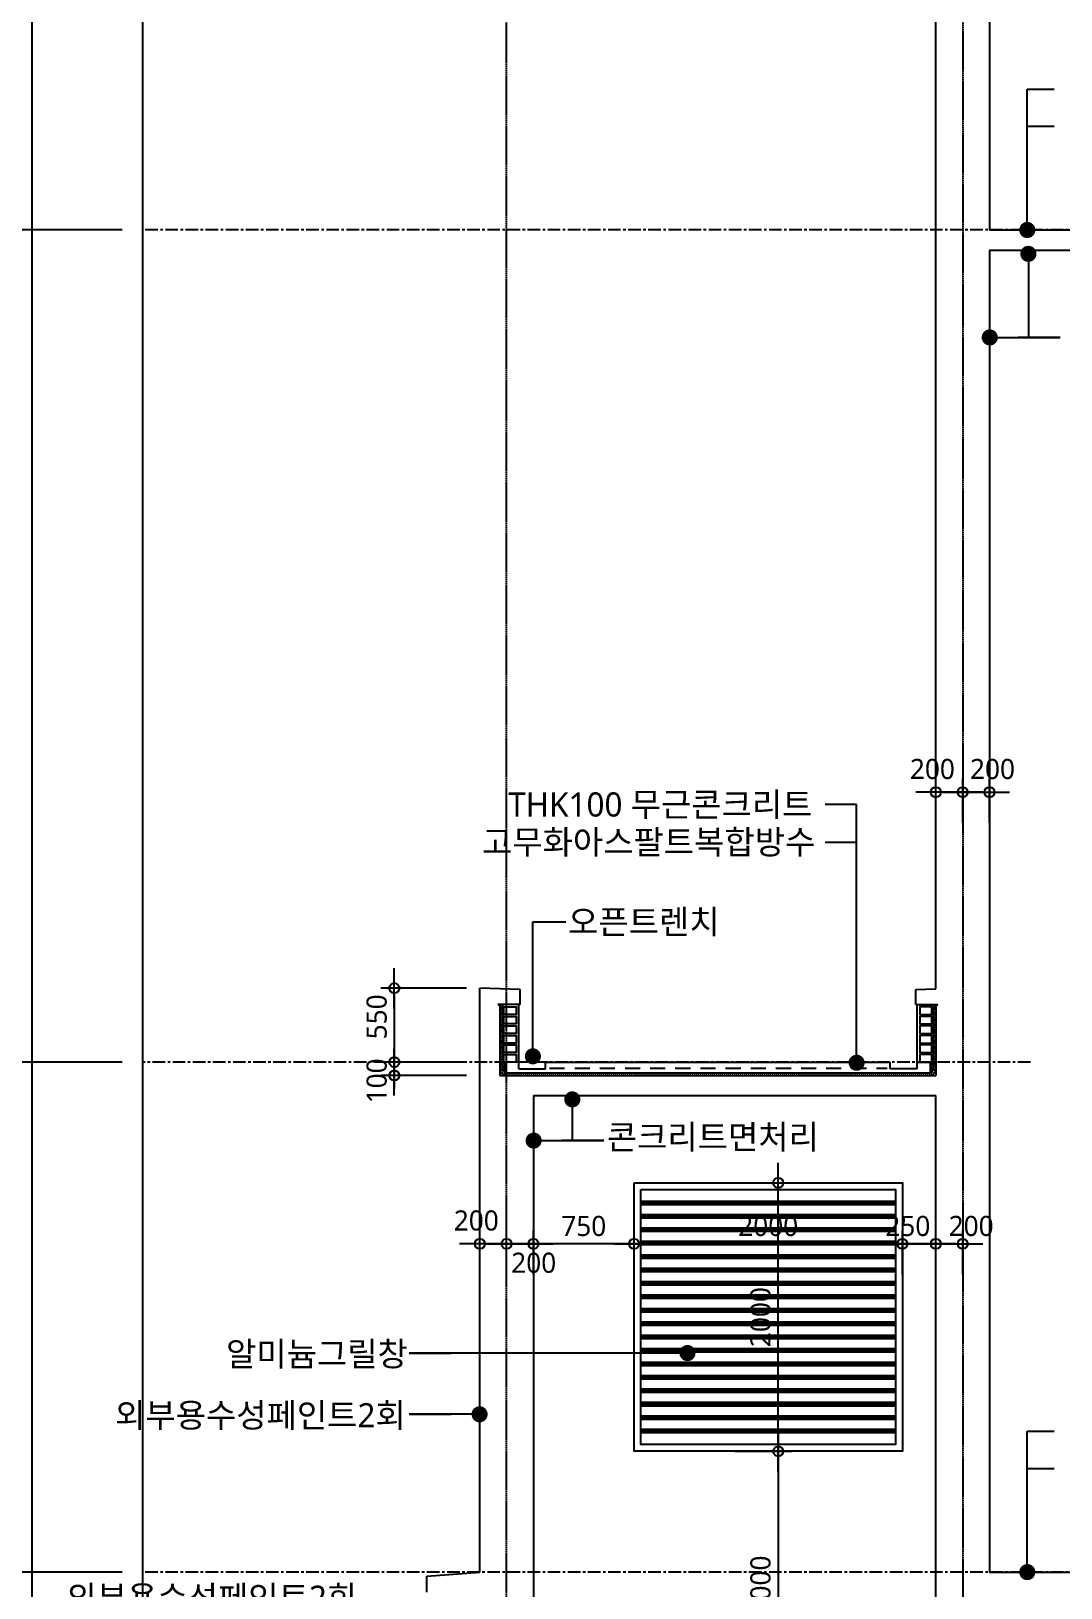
# Model space of a CAD drawing. Header units: millimetres. Extents: x -65167 to 413267, y -17142 to 66587.
# Drawn here: x 257972 to 265649, y 25808 to 37407 of the extents above; entities that cross this region are included whole.
import ezdxf
from ezdxf.enums import TextEntityAlignment as Align

# ---------------------------------------------------------------- set-up
doc = ezdxf.new("R2010")
doc.units = ezdxf.units.MM
doc.header["$LTSCALE"] = 75
doc.header["$MEASUREMENT"] = 0
doc.header["$PDSIZE"] = -10
for name, pattern in [('CENTER', [2, 1.25, -0.25, 0.25, -0.25]), ('HID', [2.5, 1.5, -1]), ('HIDDEN', [2, 1, -1])]:
    doc.linetypes.add(name, pattern=pattern)
doc.layers.get('0').update_dxf_attribs({"linetype": 'CONTINUOUS'})
doc.layers.get('Defpoints').update_dxf_attribs({"color": 171, "linetype": 'CONTINUOUS'})
doc.layers.add('A-XXXX-HATC', color=8, linetype='CONTINUOUS', lineweight=18)
for name, color, linetype in [('CEN(ST)', 1, 'CENTER'), ('CON', 2, 'CONTINUOUS'), ('DOOR-ELE', 252, 'CONTINUOUS'), ('FIN', 8, 'CONTINUOUS'), ('FIN-2', 9, 'CONTINUOUS'), ('NDIM', 7, 'CONTINUOUS'), ('TEXT(MIN)', 7, 'CONTINUOUS'), ('WAL', 3, 'CONTINUOUS'), ('WID', 4, 'CONTINUOUS'), ('WIPEOUT', 7, 'CONTINUOUS'), ('wire-meshes', 1, 'CONTINUOUS'), ('방수', 8, 'HIDDEN')]:
    doc.layers.add(name, color=color, linetype=linetype)
doc.styles.add('CGS', font='cgse', dxfattribs={"bigfont": 'cgs'})
doc.styles.add('나눔바른고딕', font='NanumBarunGothic.ttf')
doc.dimstyles.new('NDIM 1200', dxfattribs={"dimscale": 75, "dimtxt": 3, "dimasz": 1, "dimexe": 2, "dimexo": 2, "dimgap": 1, "dimtad": 1, "dimdec": 0, "dimdsep": 46, "dimtxsty": 'CGS', "dimblk": 'DOT0', "dimcen": 1, "dimdle": 8, "dimclrd": 256, "dimclre": 256, "dimclrt": 256, "dimadec": 0, "dimazin": 0, "dimtfac": 1, "dimtdec": 0, "dimtix": 1, "dimtmove": 2, "dimatfit": 3, "dimldrblk": 'DOT0', "dimfxl": 1, "dimtolj": 1, "dimtzin": 0, "dimlwd": -1, "dimlwe": -1, "dimarcsym": 0})

# ---------------------------------------------------------------- blocks, each defined once
blk = doc.blocks.new('DOT0')
blk.add_line((-3, 0), (3, 0))
at = {"color": 6}
blk.add_circle((0, 0), 0.75, dxfattribs=at)
blk = doc.blocks.new('*D1048')
at = {"layer": 'Defpoints', "color": 0, "ltscale": 0.4, "transparency": 16777216}
for p in [(258802, 25925), (256927, 20425), (258802, 20425)]:
    blk.add_point(p, dxfattribs=at)
at = {"layer": 'NDIM', "ltscale": 0.4, "transparency": 16777216}
for p, q in [((258652, 25925), (256777, 25925)), ((256927, 25850), (256927, 20500)), ((258652, 20425), (256777, 20425))]:
    blk.add_line(p, q, dxfattribs=at)
at = {"layer": 'NDIM', "ltscale": 0.4, "transparency": 16777216, "xscale": 75, "yscale": 75, "zscale": 75}
for p, rotation in [((256927, 25925), 90), ((256927, 20425), 270)]:
    blk.add_blockref('DOT0', p, dxfattribs=dict(at, rotation=rotation))
at = {"layer": 'NDIM', "ltscale": 0.4, "transparency": 16777216, "insert": (256730, 23175), "char_height": 225, "attachment_point": 5, "rotation": 90, "style": '나눔바른고딕'}
blk.add_mtext('\\A1;5500', dxfattribs=at)
blk = doc.blocks.new('*D1050')
at = {"layer": 'Defpoints', "color": 0, "ltscale": 0.4, "transparency": 16777216}
for p in [(257452, 25925), (258802, 25925), (258802, 24825)]:
    blk.add_point(p, dxfattribs=at)
at = {"layer": 'NDIM', "ltscale": 0.4, "transparency": 16777216}
for p, q in [((258652, 25925), (257302, 25925)), ((257452, 24900), (257452, 25850)), ((258652, 24825), (257302, 24825))]:
    blk.add_line(p, q, dxfattribs=at)
at = {"layer": 'NDIM', "ltscale": 0.4, "transparency": 16777216, "xscale": 75, "yscale": 75, "zscale": 75}
for p, rotation in [((257452, 25925), 90), ((257452, 24825), 270)]:
    blk.add_blockref('DOT0', p, dxfattribs=dict(at, rotation=rotation))
at = {"layer": 'NDIM', "ltscale": 0.4, "transparency": 16777216, "insert": (257255, 25375), "char_height": 225, "attachment_point": 5, "rotation": 90, "style": '나눔바른고딕'}
blk.add_mtext('\\A1;1100', dxfattribs=at)
blk = doc.blocks.new('*D1051')
at = {"layer": 'Defpoints', "color": 0, "ltscale": 0.4, "transparency": 16777216}
for p in [(258802, 35925), (256927, 25925), (258802, 25925)]:
    blk.add_point(p, dxfattribs=at)
at = {"layer": 'NDIM', "ltscale": 0.4, "transparency": 16777216}
for p, q in [((258652, 35925), (256777, 35925)), ((256927, 35850), (256927, 26000)), ((258652, 25925), (256777, 25925))]:
    blk.add_line(p, q, dxfattribs=at)
at = {"layer": 'NDIM', "ltscale": 0.4, "transparency": 16777216, "xscale": 75, "yscale": 75, "zscale": 75}
for p, rotation in [((256927, 35925), 90), ((256927, 25925), 270)]:
    blk.add_blockref('DOT0', p, dxfattribs=dict(at, rotation=rotation))
at = {"layer": 'NDIM', "ltscale": 0.4, "transparency": 16777216, "insert": (256730, 30925), "char_height": 225, "attachment_point": 5, "rotation": 90, "style": '나눔바른고딕'}
blk.add_mtext('\\A1;10000', dxfattribs=at)
blk = doc.blocks.new('*D1052')
at = {"layer": 'Defpoints', "color": 0, "ltscale": 0.4, "transparency": 16777216}
for p in [(258802, 45925), (256927, 35925), (258802, 35925)]:
    blk.add_point(p, dxfattribs=at)
at = {"layer": 'NDIM', "ltscale": 0.4, "transparency": 16777216}
for p, q in [((258652, 45925), (256777, 45925)), ((256927, 45850), (256927, 36000)), ((258652, 35925), (256777, 35925))]:
    blk.add_line(p, q, dxfattribs=at)
at = {"layer": 'NDIM', "ltscale": 0.4, "transparency": 16777216, "xscale": 75, "yscale": 75, "zscale": 75}
for p, rotation in [((256927, 45925), 90), ((256927, 35925), 270)]:
    blk.add_blockref('DOT0', p, dxfattribs=dict(at, rotation=rotation))
at = {"layer": 'NDIM', "ltscale": 0.4, "transparency": 16777216, "insert": (256730, 40925), "char_height": 225, "attachment_point": 5, "rotation": 90, "style": '나눔바른고딕'}
blk.add_mtext('\\A1;10000', dxfattribs=at)
blk = doc.blocks.new('*D1113')
at = {"layer": 'Defpoints', "color": 0, "ltscale": 0.4, "transparency": 16777216}
for p in [(264717, 31736), (264717, 31410), (264917, 31410)]:
    blk.add_point(p, dxfattribs=at)
at = {"layer": 'NDIM', "ltscale": 0.4, "transparency": 16777216}
for p, q in [((264717, 31510), (264717, 31836)), ((264917, 31510), (264917, 31836)), ((264867, 31736), (264767, 31736))]:
    blk.add_line(p, q, dxfattribs=at)
at = {"layer": 'NDIM', "ltscale": 0.4, "transparency": 16777216, "xscale": 50, "yscale": 50, "zscale": 50, "rotation": 180}
blk.add_blockref('DOT0', (264717, 31736), dxfattribs=at)
at = {"layer": 'NDIM', "ltscale": 0.4, "transparency": 16777216, "xscale": 50, "yscale": 50, "zscale": 50}
blk.add_blockref('DOT0', (264917, 31736), dxfattribs=at)
at = {"layer": 'NDIM', "ltscale": 0.4, "transparency": 16777216, "insert": (264691, 31908), "char_height": 150, "attachment_point": 5, "style": '나눔바른고딕'}
blk.add_mtext('\\A1;200', dxfattribs=at)
blk = doc.blocks.new('*D1114')
at = {"layer": 'Defpoints', "color": 0, "ltscale": 0.4, "transparency": 16777216}
for p in [(265117, 31736), (264917, 31410), (265117, 31410)]:
    blk.add_point(p, dxfattribs=at)
at = {"layer": 'NDIM', "ltscale": 0.4, "transparency": 16777216}
for p, q in [((264917, 31510), (264917, 31836)), ((265117, 31510), (265117, 31836)), ((264967, 31736), (265067, 31736))]:
    blk.add_line(p, q, dxfattribs=at)
at = {"layer": 'NDIM', "ltscale": 0.4, "transparency": 16777216, "xscale": 50, "yscale": 50, "zscale": 50, "rotation": 180}
blk.add_blockref('DOT0', (264917, 31736), dxfattribs=at)
at = {"layer": 'NDIM', "ltscale": 0.4, "transparency": 16777216, "xscale": 50, "yscale": 50, "zscale": 50}
blk.add_blockref('DOT0', (265117, 31736), dxfattribs=at)
at = {"layer": 'NDIM', "ltscale": 0.4, "transparency": 16777216, "insert": (265139, 31908), "char_height": 150, "attachment_point": 5, "style": '나눔바른고딕'}
blk.add_mtext('\\A1;200', dxfattribs=at)
blk = doc.blocks.new('*D1299')
at = {"layer": 'Defpoints', "color": 0, "ltscale": 0.4, "transparency": 16777216}
for p in [(261317, 30275), (260680, 29725), (261317, 29725)]:
    blk.add_point(p, dxfattribs=at)
at = {"layer": 'NDIM', "ltscale": 0.4, "transparency": 16777216}
for p, q in [((261217, 30275), (260580, 30275)), ((260680, 30225), (260680, 29775)), ((261217, 29725), (260580, 29725))]:
    blk.add_line(p, q, dxfattribs=at)
at = {"layer": 'NDIM', "ltscale": 0.4, "transparency": 16777216, "xscale": 50, "yscale": 50, "zscale": 50}
for p, rotation in [((260680, 30275), 90), ((260680, 29725), 270)]:
    blk.add_blockref('DOT0', p, dxfattribs=dict(at, rotation=rotation))
at = {"layer": 'NDIM', "ltscale": 0.4, "transparency": 16777216, "insert": (260549, 30062), "char_height": 150, "attachment_point": 5, "rotation": 90, "style": '나눔바른고딕'}
blk.add_mtext('\\A1;550', dxfattribs=at)
blk = doc.blocks.new('*D1320')
at = {"layer": 'Defpoints', "color": 0, "ltscale": 0.4, "transparency": 16777216}
for p in [(260680, 29725), (261317, 29725), (261317, 29625)]:
    blk.add_point(p, dxfattribs=at)
at = {"layer": 'NDIM', "ltscale": 0.4, "transparency": 16777216}
for p, q in [((260680, 29775), (260680, 29825)), ((261217, 29725), (260580, 29725)), ((260680, 29625), (260680, 29725)), ((261217, 29625), (260580, 29625)), ((260680, 29575), (260680, 29525))]:
    blk.add_line(p, q, dxfattribs=at)
at = {"layer": 'NDIM', "ltscale": 0.4, "transparency": 16777216, "xscale": 50, "yscale": 50, "zscale": 50}
for p, rotation in [((260680, 29725), 270), ((260680, 29625), 90)]:
    blk.add_blockref('DOT0', p, dxfattribs=dict(at, rotation=rotation))
at = {"layer": 'NDIM', "ltscale": 0.4, "transparency": 16777216, "insert": (260549, 29585), "char_height": 150, "attachment_point": 5, "rotation": 90, "style": '나눔바른고딕'}
blk.add_mtext('\\A1;100', dxfattribs=at)
blk = doc.blocks.new('2000X2000 AGW')
blk.add_wipeout([(0, 2000), (2000, 2000), (2000, 0), (0, 0)]).dxf.layer = 'WIPEOUT'
at = {"layer": 'DOOR-ELE', "ltscale": 1000}
for p, q in [((50, 1865), (1950, 1865)), ((50, 1865), (1950, 1865)), ((50, 1852.5), (1950, 1852.5)), ((50, 1852.5), (1950, 1852.5)), ((50, 1840), (1950, 1840)), ((50, 1840), (1950, 1840)), ((50, 1765), (1950, 1765)), ((50, 1765), (1950, 1765)), ((50, 1752.5), (1950, 1752.5)), ((50, 1752.5), (1950, 1752.5)), ((50, 1740), (1950, 1740)), ((50, 1740), (1950, 1740)), ((50, 1665), (1950, 1665)), ((50, 1665), (1950, 1665)), ((50, 1652.5), (1950, 1652.5)), ((50, 1652.5), (1950, 1652.5)), ((50, 1640), (1950, 1640)), ((50, 1640), (1950, 1640)), ((50, 1565), (1950, 1565)), ((50, 1565), (1950, 1565)), ((50, 1552.5), (1950, 1552.5)), ((50, 1552.5), (1950, 1552.5)), ((50, 1540), (1950, 1540)), ((50, 1540), (1950, 1540)), ((50, 1465), (1950, 1465)), ((50, 1465), (1950, 1465)), ((50, 1452.5), (1950, 1452.5)), ((50, 1452.5), (1950, 1452.5)), ((50, 1440), (1950, 1440)), ((50, 1440), (1950, 1440)), ((50, 1365), (1950, 1365)), ((50, 1365), (1950, 1365)), ((50, 1352.5), (1950, 1352.5)), ((50, 1352.5), (1950, 1352.5)), ((50, 1340), (1950, 1340)), ((50, 1340), (1950, 1340)), ((50, 1265), (1950, 1265)), ((50, 1265), (1950, 1265)), ((50, 1252.5), (1950, 1252.5)), ((50, 1252.5), (1950, 1252.5)), ((50, 1240), (1950, 1240)), ((50, 1240), (1950, 1240)), ((50, 1165), (1950, 1165)), ((50, 1165), (1950, 1165)), ((50, 1152.5), (1950, 1152.5)), ((50, 1152.5), (1950, 1152.5)), ((50, 1140), (1950, 1140)), ((50, 1140), (1950, 1140)), ((50, 1065), (1950, 1065)), ((50, 1065), (1950, 1065)), ((50, 1052.5), (1950, 1052.5)), ((50, 1052.5), (1950, 1052.5)), ((50, 1040), (1950, 1040)), ((50, 1040), (1950, 1040)), ((50, 965), (1950, 965)), ((50, 965), (1950, 965)), ((50, 952.5), (1950, 952.5)), ((50, 952.5), (1950, 952.5)), ((50, 940), (1950, 940)), ((50, 940), (1950, 940)), ((50, 865), (1950, 865)), ((50, 865), (1950, 865)), ((50, 852.5), (1950, 852.5)), ((50, 852.5), (1950, 852.5)), ((50, 840), (1950, 840)), ((50, 840), (1950, 840)), ((50, 765), (1950, 765)), ((50, 765), (1950, 765)), ((50, 752.5), (1950, 752.5)), ((50, 752.5), (1950, 752.5)), ((50, 740), (1950, 740)), ((50, 740), (1950, 740)), ((50, 665), (1950, 665)), ((50, 665), (1950, 665)), ((50, 652.5), (1950, 652.5)), ((50, 652.5), (1950, 652.5)), ((50, 640), (1950, 640)), ((50, 640), (1950, 640)), ((50, 565), (1950, 565)), ((50, 565), (1950, 565)), ((50, 552.5), (1950, 552.5)), ((50, 552.5), (1950, 552.5)), ((50, 540), (1950, 540)), ((50, 540), (1950, 540)), ((50, 465), (1950, 465)), ((50, 465), (1950, 465)), ((50, 452.5), (1950, 452.5)), ((50, 452.5), (1950, 452.5)), ((50, 440), (1950, 440)), ((50, 440), (1950, 440)), ((50, 365), (1950, 365)), ((50, 365), (1950, 365)), ((50, 352.5), (1950, 352.5)), ((50, 352.5), (1950, 352.5)), ((50, 340), (1950, 340)), ((50, 340), (1950, 340)), ((50, 265), (1950, 265)), ((50, 265), (1950, 265)), ((50, 252.5), (1950, 252.5)), ((50, 252.5), (1950, 252.5)), ((50, 240), (1950, 240)), ((50, 240), (1950, 240)), ((50, 165), (1950, 165)), ((50, 165), (1950, 165)), ((50, 152.5), (1950, 152.5)), ((50, 152.5), (1950, 152.5)), ((50, 140), (1950, 140)), ((50, 140), (1950, 140))]:
    blk.add_line(p, q, dxfattribs=at)
at = {"layer": 'WID', "ltscale": 1000}
for points in [[(0, 2000), (2000, 2000), (2000, 0), (0, 0)], [(50, 1950), (1950, 1950), (1950, 50), (50, 50)]]:
    blk.add_lwpolyline(points, close=True, dxfattribs=at)
blk = doc.blocks.new('*D1507')
at = {"layer": 'Defpoints', "color": 0, "ltscale": 0.4, "transparency": 16777216}
for p in [(261317, 28371), (261317, 28046), (261517, 28046)]:
    blk.add_point(p, dxfattribs=at)
at = {"layer": 'NDIM', "ltscale": 0.4, "transparency": 16777216}
for p, q in [((261317, 28146), (261317, 28471)), ((261517, 28146), (261517, 28471)), ((261467, 28371), (261367, 28371))]:
    blk.add_line(p, q, dxfattribs=at)
at = {"layer": 'NDIM', "ltscale": 0.4, "transparency": 16777216, "xscale": 50, "yscale": 50, "zscale": 50, "rotation": 180}
blk.add_blockref('DOT0', (261317, 28371), dxfattribs=at)
at = {"layer": 'NDIM', "ltscale": 0.4, "transparency": 16777216, "xscale": 50, "yscale": 50, "zscale": 50}
blk.add_blockref('DOT0', (261517, 28371), dxfattribs=at)
at = {"layer": 'NDIM', "ltscale": 0.4, "transparency": 16777216, "insert": (261291, 28544), "char_height": 150, "attachment_point": 5, "style": '나눔바른고딕'}
blk.add_mtext('\\A1;200', dxfattribs=at)
blk = doc.blocks.new('*D1508')
at = {"layer": 'Defpoints', "color": 0, "ltscale": 0.4, "transparency": 16777216}
for p in [(261717, 28371), (261517, 28046), (261717, 28046)]:
    blk.add_point(p, dxfattribs=at)
at = {"layer": 'NDIM', "ltscale": 0.4, "transparency": 16777216}
for p, q in [((261517, 28146), (261517, 28471)), ((261717, 28146), (261717, 28471)), ((261567, 28371), (261667, 28371))]:
    blk.add_line(p, q, dxfattribs=at)
at = {"layer": 'NDIM', "ltscale": 0.4, "transparency": 16777216, "xscale": 50, "yscale": 50, "zscale": 50, "rotation": 180}
blk.add_blockref('DOT0', (261517, 28371), dxfattribs=at)
at = {"layer": 'NDIM', "ltscale": 0.4, "transparency": 16777216, "xscale": 50, "yscale": 50, "zscale": 50}
blk.add_blockref('DOT0', (261717, 28371), dxfattribs=at)
at = {"layer": 'NDIM', "ltscale": 0.4, "transparency": 16777216, "insert": (261719, 28229), "char_height": 150, "attachment_point": 5, "style": '나눔바른고딕'}
blk.add_mtext('\\A1;200', dxfattribs=at)
blk = doc.blocks.new('*D1509')
at = {"layer": 'Defpoints', "color": 0, "ltscale": 0.4, "transparency": 16777216}
for p in [(257452, 29725), (258802, 29725), (258802, 25925)]:
    blk.add_point(p, dxfattribs=at)
at = {"layer": 'NDIM', "ltscale": 0.4, "transparency": 16777216}
for p, q in [((258652, 29725), (257302, 29725)), ((257452, 26000), (257452, 29650)), ((258652, 25925), (257302, 25925))]:
    blk.add_line(p, q, dxfattribs=at)
at = {"layer": 'NDIM', "ltscale": 0.4, "transparency": 16777216, "xscale": 75, "yscale": 75, "zscale": 75}
for p, rotation in [((257452, 29725), 90), ((257452, 25925), 270)]:
    blk.add_blockref('DOT0', p, dxfattribs=dict(at, rotation=rotation))
at = {"layer": 'NDIM', "ltscale": 0.4, "transparency": 16777216, "insert": (257255, 27825), "char_height": 225, "attachment_point": 5, "rotation": 90, "style": '나눔바른고딕'}
blk.add_mtext('\\A1;3800', dxfattribs=at)
blk = doc.blocks.new('*D1510')
at = {"layer": 'Defpoints', "color": 0, "ltscale": 0.4, "transparency": 16777216}
for p in [(257452, 35925), (258802, 35925), (258802, 29725)]:
    blk.add_point(p, dxfattribs=at)
at = {"layer": 'NDIM', "ltscale": 0.4, "transparency": 16777216}
for p, q in [((258652, 35925), (257302, 35925)), ((257452, 29800), (257452, 35850)), ((258652, 29725), (257302, 29725))]:
    blk.add_line(p, q, dxfattribs=at)
at = {"layer": 'NDIM', "ltscale": 0.4, "transparency": 16777216, "xscale": 75, "yscale": 75, "zscale": 75}
for p, rotation in [((257452, 35925), 90), ((257452, 29725), 270)]:
    blk.add_blockref('DOT0', p, dxfattribs=dict(at, rotation=rotation))
at = {"layer": 'NDIM', "ltscale": 0.4, "transparency": 16777216, "insert": (257255, 32825), "char_height": 225, "attachment_point": 5, "rotation": 90, "style": '나눔바른고딕'}
blk.add_mtext('\\A1;6200', dxfattribs=at)
blk = doc.blocks.new('*D1511')
at = {"layer": 'Defpoints', "color": 0, "ltscale": 0.4, "transparency": 16777216}
for p in [(263117, 26825), (263117, 24825), (263542, 24825)]:
    blk.add_point(p, dxfattribs=at)
at = {"layer": 'NDIM', "ltscale": 0.4, "transparency": 16777216}
for p, q in [((263217, 26825), (263642, 26825)), ((263542, 26775), (263542, 24875)), ((263217, 24825), (263642, 24825))]:
    blk.add_line(p, q, dxfattribs=at)
at = {"layer": 'NDIM', "ltscale": 0.4, "transparency": 16777216, "xscale": 50, "yscale": 50, "zscale": 50}
for p, rotation in [((263542, 26825), 90), ((263542, 24825), 270)]:
    blk.add_blockref('DOT0', p, dxfattribs=dict(at, rotation=rotation))
at = {"layer": 'NDIM', "ltscale": 0.4, "transparency": 16777216, "insert": (263410, 25825), "char_height": 150, "attachment_point": 5, "rotation": 90, "style": '나눔바른고딕'}
blk.add_mtext('\\A1;2000', dxfattribs=at)
blk = doc.blocks.new('*D1512')
at = {"layer": 'Defpoints', "color": 0, "ltscale": 0.4, "transparency": 16777216}
for p in [(263117, 28825), (263542, 28825), (263117, 26825)]:
    blk.add_point(p, dxfattribs=at)
at = {"layer": 'NDIM', "ltscale": 0.4, "transparency": 16777216}
for p, q in [((263217, 28825), (263642, 28825)), ((263542, 26875), (263542, 28775)), ((263217, 26825), (263642, 26825))]:
    blk.add_line(p, q, dxfattribs=at)
at = {"layer": 'NDIM', "ltscale": 0.4, "transparency": 16777216, "xscale": 50, "yscale": 50, "zscale": 50}
for p, rotation in [((263542, 28825), 90), ((263542, 26825), 270)]:
    blk.add_blockref('DOT0', p, dxfattribs=dict(at, rotation=rotation))
at = {"layer": 'NDIM', "ltscale": 0.4, "transparency": 16777216, "insert": (263410, 27825), "char_height": 150, "attachment_point": 5, "rotation": 90, "style": '나눔바른고딕'}
blk.add_mtext('\\A1;2000', dxfattribs=at)
blk = doc.blocks.new('*D1513')
at = {"layer": 'Defpoints', "color": 0, "ltscale": 0.4, "transparency": 16777216}
for p in [(261717, 28371), (261717, 28046), (262467, 28046)]:
    blk.add_point(p, dxfattribs=at)
at = {"layer": 'NDIM', "ltscale": 0.4, "transparency": 16777216}
for p, q in [((261717, 28146), (261717, 28471)), ((262467, 28146), (262467, 28471)), ((262417, 28371), (261767, 28371))]:
    blk.add_line(p, q, dxfattribs=at)
at = {"layer": 'NDIM', "ltscale": 0.4, "transparency": 16777216, "xscale": 50, "yscale": 50, "zscale": 50, "rotation": 180}
blk.add_blockref('DOT0', (261717, 28371), dxfattribs=at)
at = {"layer": 'NDIM', "ltscale": 0.4, "transparency": 16777216, "xscale": 50, "yscale": 50, "zscale": 50}
blk.add_blockref('DOT0', (262467, 28371), dxfattribs=at)
at = {"layer": 'NDIM', "ltscale": 0.4, "transparency": 16777216, "insert": (262092, 28503), "char_height": 150, "attachment_point": 5, "style": '나눔바른고딕'}
blk.add_mtext('\\A1;750', dxfattribs=at)
blk = doc.blocks.new('*D1514')
at = {"layer": 'Defpoints', "color": 0, "ltscale": 0.4, "transparency": 16777216}
for p in [(262467, 28371), (262467, 28046), (264467, 28046)]:
    blk.add_point(p, dxfattribs=at)
at = {"layer": 'NDIM', "ltscale": 0.4, "transparency": 16777216}
for p, q in [((262467, 28146), (262467, 28471)), ((264467, 28146), (264467, 28471)), ((264417, 28371), (262517, 28371))]:
    blk.add_line(p, q, dxfattribs=at)
at = {"layer": 'NDIM', "ltscale": 0.4, "transparency": 16777216, "xscale": 50, "yscale": 50, "zscale": 50, "rotation": 180}
blk.add_blockref('DOT0', (262467, 28371), dxfattribs=at)
at = {"layer": 'NDIM', "ltscale": 0.4, "transparency": 16777216, "xscale": 50, "yscale": 50, "zscale": 50}
blk.add_blockref('DOT0', (264467, 28371), dxfattribs=at)
at = {"layer": 'NDIM', "ltscale": 0.4, "transparency": 16777216, "insert": (263467, 28503), "char_height": 150, "attachment_point": 5, "style": '나눔바른고딕'}
blk.add_mtext('\\A1;2000', dxfattribs=at)
blk = doc.blocks.new('*D1515')
at = {"layer": 'Defpoints', "color": 0, "ltscale": 0.4, "transparency": 16777216}
for p in [(264467, 28371), (264467, 28046), (264717, 28046)]:
    blk.add_point(p, dxfattribs=at)
at = {"layer": 'NDIM', "ltscale": 0.4, "transparency": 16777216}
for p, q in [((264467, 28146), (264467, 28471)), ((264717, 28146), (264717, 28471)), ((264667, 28371), (264517, 28371))]:
    blk.add_line(p, q, dxfattribs=at)
at = {"layer": 'NDIM', "ltscale": 0.4, "transparency": 16777216, "xscale": 50, "yscale": 50, "zscale": 50, "rotation": 180}
blk.add_blockref('DOT0', (264467, 28371), dxfattribs=at)
at = {"layer": 'NDIM', "ltscale": 0.4, "transparency": 16777216, "xscale": 50, "yscale": 50, "zscale": 50}
blk.add_blockref('DOT0', (264717, 28371), dxfattribs=at)
at = {"layer": 'NDIM', "ltscale": 0.4, "transparency": 16777216, "insert": (264508, 28503), "char_height": 150, "attachment_point": 5, "style": '나눔바른고딕'}
blk.add_mtext('\\A1;250', dxfattribs=at)
blk = doc.blocks.new('*D1516')
at = {"layer": 'Defpoints', "color": 0, "ltscale": 0.4, "transparency": 16777216}
for p in [(264717, 28371), (264717, 28046), (264917, 28046)]:
    blk.add_point(p, dxfattribs=at)
at = {"layer": 'NDIM', "ltscale": 0.4, "transparency": 16777216}
for p, q in [((264717, 28146), (264717, 28471)), ((264917, 28146), (264917, 28471)), ((264867, 28371), (264767, 28371))]:
    blk.add_line(p, q, dxfattribs=at)
at = {"layer": 'NDIM', "ltscale": 0.4, "transparency": 16777216, "xscale": 50, "yscale": 50, "zscale": 50, "rotation": 180}
blk.add_blockref('DOT0', (264717, 28371), dxfattribs=at)
at = {"layer": 'NDIM', "ltscale": 0.4, "transparency": 16777216, "xscale": 50, "yscale": 50, "zscale": 50}
blk.add_blockref('DOT0', (264917, 28371), dxfattribs=at)
at = {"layer": 'NDIM', "ltscale": 0.4, "transparency": 16777216, "insert": (264980, 28503), "char_height": 150, "attachment_point": 5, "style": '나눔바른고딕'}
blk.add_mtext('\\A1;200', dxfattribs=at)

msp = doc.modelspace()

# ---------------------------------------------------------------- hatches: boundary and pattern name
at = {"layer": 'A-XXXX-HATC', "ltscale": 0.1}
h = msp.add_hatch(dxfattribs=at)
h.set_pattern_fill('ANSI37', color=256, scale=100)
h.set_pattern_definition([(45, (-34940275.668, 1073683.904), (-8.838834765, 8.838834765), []), (135, (-34940275.668, 1073683.904), (-8.838834765, -8.838834765), [])])
edge = h.paths.add_edge_path()
edge.add_line((261507.1, 29725), (261507.1, 29645))
edge.add_line((261507.1, 29645), (261505.9, 29645))
edge.add_line((261505.9, 29645), (261487.1, 29663.8))
edge.add_line((261487.1, 29663.8), (261487.1, 29725.1))
edge.add_line((261487.1, 29725.1), (261507.1, 29724.9))
h = msp.add_hatch(dxfattribs=at)
h.set_pattern_fill('ANSI37', color=256, scale=100)
h.set_pattern_definition([(45, (-34940125.668, 1073683.904), (-8.838834765, 8.838834765), []), (135, (-34940125.668, 1073683.904), (-8.838834765, -8.838834765), [])])
edge = h.paths.add_edge_path()
edge.add_line((264677.1, 29725), (264677.1, 29645))
edge.add_line((264677.1, 29645), (264678.3, 29645))
edge.add_line((264678.3, 29645), (264697.1, 29663.8))
edge.add_line((264697.1, 29663.8), (264697.1, 29725.1))
edge.add_line((264697.1, 29725.1), (264677.1, 29724.9))

# ---------------------------------------------------------------- linework, layer by layer
at = {"layer": 'CEN(ST)', "ltscale": 0.1}
for p, q in [((261517.1, 9916.1), (261517.1, 54495.8)), ((264917.1, 54495.8), (264917.1, 9916.1))]:
    msp.add_line(p, q, dxfattribs=at)
at = {"layer": 'CEN(ST)'}
for p, q in [((280217.1, 35925), (258801.9, 35925)), ((265421.7, 29725), (258801.9, 29725)), ((280217.1, 25925), (258801.9, 25925))]:
    msp.add_line(p, q, dxfattribs=at)
at = {"layer": 'CON', "ltscale": 0.1}
for p, q in [((264717.1, 30270), (264717.1, 54495.8)), ((261317.1, 25925), (261317.1, 30275)), ((261717.1, 29475), (261717.1, 14205)), ((264717.1, 14205), (264717.1, 29475))]:
    msp.add_line(p, q, dxfattribs=at)
at = {"layer": 'CON', "ltscale": 1000}
for p, q in [((265117.1, 45775), (265117.1, 35925)), ((265117.1, 35775), (265117.1, 25925))]:
    msp.add_line(p, q, dxfattribs=at)
at = {"layer": 'CON', "ltscale": 10000}
for p, q in [((265117.1, 35925), (267517.1, 35925)), ((265117.1, 35775), (267517.1, 35775)), ((261617.1, 30265), (261317.1, 30275)), ((264567.1, 30265), (264717.1, 30270)), ((261617.1, 30155), (261452.1, 30155)), ((261467.1, 30146.3), (261467.1, 29625)), ((264567.1, 30155), (264732.1, 30155)), ((264717.1, 30146.3), (264717.1, 29625)), ((261467.1, 29625), (264717.1, 29625)), ((261717.1, 29475), (264717.1, 29475)), ((260922.1, 25895), (261317.1, 25925)), ((260922.1, 25775), (260922.1, 25895)), ((265117.1, 25925), (267517.1, 25925))]:
    msp.add_line(p, q, dxfattribs=at)
at = {"layer": 'CON', "ltscale": 5}
for p, q in [((261617.1, 30155), (261617.1, 30265)), ((264567.1, 30155), (264567.1, 30265)), ((261467.1, 30146.3), (261452.1, 30155)), ((264717.1, 30146.3), (264732.1, 30155))]:
    msp.add_line(p, q, dxfattribs=at)
at = {"layer": 'Defpoints', "ltscale": 1000}
msp.add_lwpolyline([(257976.9, 9916.1), (281042.1, 9916.1), (281042.1, 55320.8), (257976.9, 55320.8)], close=True, dxfattribs=at)
msp.add_lwpolyline([(258801.9, 54495.8), (258801.9, 9916.1), (280217.1, 9916.1), (280217.1, 54495.8)], dxfattribs=at)
at = {"layer": 'FIN', "ltscale": 5}
for p, q in [((261607.1, 29675), (261607.1, 30155)), ((264577.1, 29675), (264577.1, 30155)), ((261607.1, 29725), (261487.1, 29725)), ((261807.1, 29675), (261807.1, 29725)), ((261807.1, 29725), (264377.1, 29725)), ((264377.1, 29675), (264377.1, 29725)), ((264577.1, 29725), (264697.1, 29725)), ((261607.1, 29675), (261807.1, 29675)), ((264577.1, 29675), (264377.1, 29675))]:
    msp.add_line(p, q, dxfattribs=at)
at = {"layer": 'FIN-2'}
for p, q in [((261472.1, 30146.8), (261452.1, 30155)), ((264712.1, 30146.8), (264732.1, 30155))]:
    msp.add_line(p, q, dxfattribs=at)
at = {"layer": 'FIN-2', "ltscale": 0.1}
for p, q in [((261487.1, 30155), (261487.1, 29663.8)), ((264697.1, 30155), (264697.1, 29663.8)), ((261507.1, 29645), (261507.1, 29725)), ((264677.1, 29645), (264677.1, 29725)), ((261467.1, 29655.5), (261497.6, 29625)), ((261487.1, 29663.8), (261505.9, 29645)), ((261505.9, 29645), (264678.3, 29645)), ((264697.1, 29663.8), (264678.3, 29645)), ((264717.1, 29655.5), (264686.5, 29625))]:
    msp.add_line(p, q, dxfattribs=at)
at = {"layer": 'TEXT(MIN)', "ltscale": 10000}
for p, q in [((265598.7, 36695), (265398.7, 36695)), ((263891.9, 31364.6), (264126.3, 31364.6)), ((265598.7, 26695), (265398.7, 26695))]:
    msp.add_line(p, q, dxfattribs=at)
at = {"layer": 'WAL'}
for points in [[(261497.1, 30137), (261587.1, 30137), (261587.1, 30080), (261497.1, 30080)], [(261497.1, 30066), (261587.1, 30066), (261587.1, 30009), (261497.1, 30009)], [(264687.1, 30137), (264597.1, 30137), (264597.1, 30080), (264687.1, 30080)], [(264687.1, 30066), (264597.1, 30066), (264597.1, 30009), (264687.1, 30009)], [(261497.1, 29995), (261587.1, 29995), (261587.1, 29938), (261497.1, 29938)], [(264687.1, 29995), (264597.1, 29995), (264597.1, 29938), (264687.1, 29938)], [(261497.1, 29924), (261587.1, 29924), (261587.1, 29867), (261497.1, 29867)], [(261497.1, 29853), (261587.1, 29853), (261587.1, 29796), (261497.1, 29796)], [(264687.1, 29924), (264597.1, 29924), (264597.1, 29867), (264687.1, 29867)], [(264687.1, 29853), (264597.1, 29853), (264597.1, 29796), (264687.1, 29796)], [(261497.1, 29782), (261587.1, 29782), (261587.1, 29725), (261497.1, 29725)], [(264687.1, 29782), (264597.1, 29782), (264597.1, 29725), (264687.1, 29725)]]:
    msp.add_lwpolyline(points, close=True, dxfattribs=at)
at = {"layer": 'wire-meshes', "linetype": 'HID'}
msp.add_line((261837.1, 29680), (264354.3, 29680), dxfattribs=at)
at = {"layer": '방수', "linetype": 'HID', "ltscale": 0.05}
for p, q in [((261477.1, 30144.8), (261452.1, 30155)), ((261477.1, 30144.8), (261477.1, 29659.7)), ((264707.1, 30144.8), (264732.1, 30155)), ((264707.1, 30144.8), (264707.1, 29659.7))]:
    msp.add_line(p, q, dxfattribs=at)
at = {"layer": '방수', "ltscale": 0.1}
for p, q in [((261501.7, 29635), (261477.1, 29659.7)), ((261501.7, 29635), (264682.4, 29635)), ((264682.4, 29635), (264707.1, 29659.7))]:
    msp.add_line(p, q, dxfattribs=at)

# ---------------------------------------------------------------- texts
at = {"layer": 'TEXT(MIN)', "style": '나눔바른고딕'}
for s, p in [('THK100 무근콘크리트', (263797.1, 31644.6)), ('고무화아스팔트복합방수', (263818.2, 31364.6)), ('오픈트렌치', (263104.4, 30770)), ('콘크리트면처리', (263845.2, 29167))]:
    msp.add_text(s, height=180, dxfattribs=at).set_placement(p, align=Align.MIDDLE_RIGHT)
for s, p in [('알미늄그릴창', (259425.4, 27550.2)), ('외부용수성페인트2회', (258598.1, 27093.9)), ('외부용수성페인트2회', (258236.1, 25734.1))]:
    msp.add_text(s, height=180, dxfattribs=at).set_placement(p, align=Align.MIDDLE_LEFT)

# ---------------------------------------------------------------- dimensions: what is measured, and where the dimension line sits
at = {"layer": 'NDIM', "ltscale": 0.4}
for base, p1, p2, angle, picture, middle in [((256926.9, 35925), (258801.9, 45925), (258801.9, 35925), 270, '*D1052', (256729.7, 40925)), ((256926.9, 25925), (258801.9, 35925), (258801.9, 25925), 270, '*D1051', (256729.7, 30925)), ((257451.9, 35925), (258801.9, 29725), (258801.9, 35925), 90, '*D1510', (257254.6, 32825)), ((257451.9, 29725), (258801.9, 25925), (258801.9, 29725), 90, '*D1509', (257254.6, 27825)), ((256926.9, 20425), (258801.9, 25925), (258801.9, 20425), 270, '*D1048', (256729.7, 23175)), ((257451.9, 25925), (258801.9, 24825), (258801.9, 25925), 90, '*D1050', (257254.7, 25375))]:
    dim = msp.add_linear_dim(base=base, p1=p1, p2=p2, angle=angle, dimstyle='NDIM 1200', override={"dimtxsty": '나눔바른고딕'}, dxfattribs=at)
    dim.commit()
    dim.dimension.update_dxf_attribs({"geometry": picture, "text_midpoint": middle})
for base, p1, p2, angle, picture, middle in [((264717.1, 31735.6), (264917.1, 31410.4), (264717.1, 31410.4), 180, '*D1113', (264691, 31908.1)), ((260680.2, 29725), (261317.1, 30275), (261317.1, 29725), 270, '*D1299', (260548.7, 30061.7)), ((260680.2, 29725), (261317.1, 29625), (261317.1, 29725), 90, '*D1320', (260548.7, 29584.8)), ((261317.1, 28371.2), (261517.1, 28046), (261317.1, 28046), 180, '*D1507', (261291.4, 28543.7)), ((264717.1, 28371.2), (264917.1, 28046), (264717.1, 28046), 180, '*D1516', (264979.9, 28502.6))]:
    dim = msp.add_linear_dim(base=base, p1=p1, p2=p2, angle=angle, dimstyle='NDIM 1200', override={"dimscale": 50, "dimtxsty": '나눔바른고딕'}, dxfattribs=at)
    dim.commit()
    dim.dimension.update_dxf_attribs({"geometry": picture, "text_midpoint": middle, "dimtype": 160})
for base, p1, p2, picture, middle in [((265117.1, 31735.6), (264917.1, 31410.4), (265117.1, 31410.4), '*D1114', (265139.1, 31908.1)), ((261717.1, 28371.2), (261517.1, 28046), (261717.1, 28046), '*D1508', (261718.6, 28229))]:
    dim = msp.add_linear_dim(base=base, p1=p1, p2=p2, dimstyle='NDIM 1200', override={"dimscale": 50, "dimtxsty": '나눔바른고딕'}, dxfattribs=at)
    dim.commit()
    dim.dimension.update_dxf_attribs({"geometry": picture, "text_midpoint": middle, "dimtype": 160})

# ---------------------------------------------------------------- leaders
at = {"layer": 'NDIM', "ltscale": 10000}
for points in [[(265398.7, 35925), (265398.7, 36975), (265598.7, 36975)], [(265406.7, 35747.1), (265406.7, 35124.7), (265606.7, 35124.7)], [(265118.6, 35124.7), (265642.9, 35124.7), (265331.7, 35124.7)], [(261713, 29768), (261713, 30770), (261958.9, 30770)], [(262006.7, 29447.1), (262006.7, 29140.1), (262206.7, 29140.1)], [(261718.6, 29140.1), (262242.9, 29140.1), (261931.7, 29140.1)], [(261315.6, 27100.9), (260791.3, 27100.9), (261102.5, 27100.9)], [(265398.7, 25925), (265398.7, 26975), (265598.7, 26975)]]:
    msp.add_leader(points, dimstyle='NDIM 1200', override={"dimscale": 120, "dimasz": 1, "dimgap": 1, "dimtad": 0, "dimldrblk": 'Dot'}, dxfattribs=at)
at = {"layer": 'TEXT(MIN)'}
msp.add_leader([(264126.3, 29720), (264126.3, 31644.6), (263891.9, 31644.6)], dimstyle='NDIM 1200', override={"dimscale": 120, "dimasz": 1, "dimgap": 1, "dimtad": 0, "dimldrblk": 'Dot'}, dxfattribs=at)

# ---------------------------------------------------------------- next in the draw order: block references
msp.add_blockref('2000X2000 AGW', (262467.1, 26825))

# ---------------------------------------------------------------- next in the draw order: dimensions: what is measured, and where the dimension line sits
at = {"layer": 'NDIM', "ltscale": 0.4}
for base, p1, p2, angle, picture, middle in [((263541.9, 28825), (263116.9, 26825), (263116.9, 28825), 90, '*D1512', (263410.4, 27825)), ((261717.1, 28371.2), (262467.1, 28046), (261717.1, 28046), 180, '*D1513', (262092.1, 28502.6)), ((262467.1, 28371.2), (264467.1, 28046), (262467.1, 28046), 180, '*D1514', (263467.1, 28502.6)), ((263541.9, 24825), (263116.9, 26825), (263116.9, 24825), 270, '*D1511', (263410.4, 25825))]:
    dim = msp.add_linear_dim(base=base, p1=p1, p2=p2, angle=angle, dimstyle='NDIM 1200', override={"dimscale": 50, "dimtxsty": '나눔바른고딕'}, dxfattribs=at)
    dim.commit()
    dim.dimension.update_dxf_attribs({"geometry": picture, "text_midpoint": middle})
dim = msp.add_linear_dim(base=(264467.1, 28371.2), p1=(264717.1, 28046), p2=(264467.1, 28046), angle=180, dimstyle='NDIM 1200', override={"dimscale": 50, "dimtxsty": '나눔바른고딕'}, dxfattribs=at)
dim.commit()
dim.dimension.update_dxf_attribs({"geometry": '*D1515', "text_midpoint": (264508, 28502.6), "dimtype": 160})

# ---------------------------------------------------------------- next in the draw order: leaders
at = {"layer": 'NDIM', "ltscale": 10000}
msp.add_leader([(262865.2, 27557.1), (260791.3, 27557.1), (261102.5, 27557.1)], dimstyle='NDIM 1200', override={"dimscale": 120, "dimasz": 1, "dimgap": 1, "dimtad": 0, "dimldrblk": 'Dot'}, dxfattribs=at)

doc.saveas('drawing.dxf')
